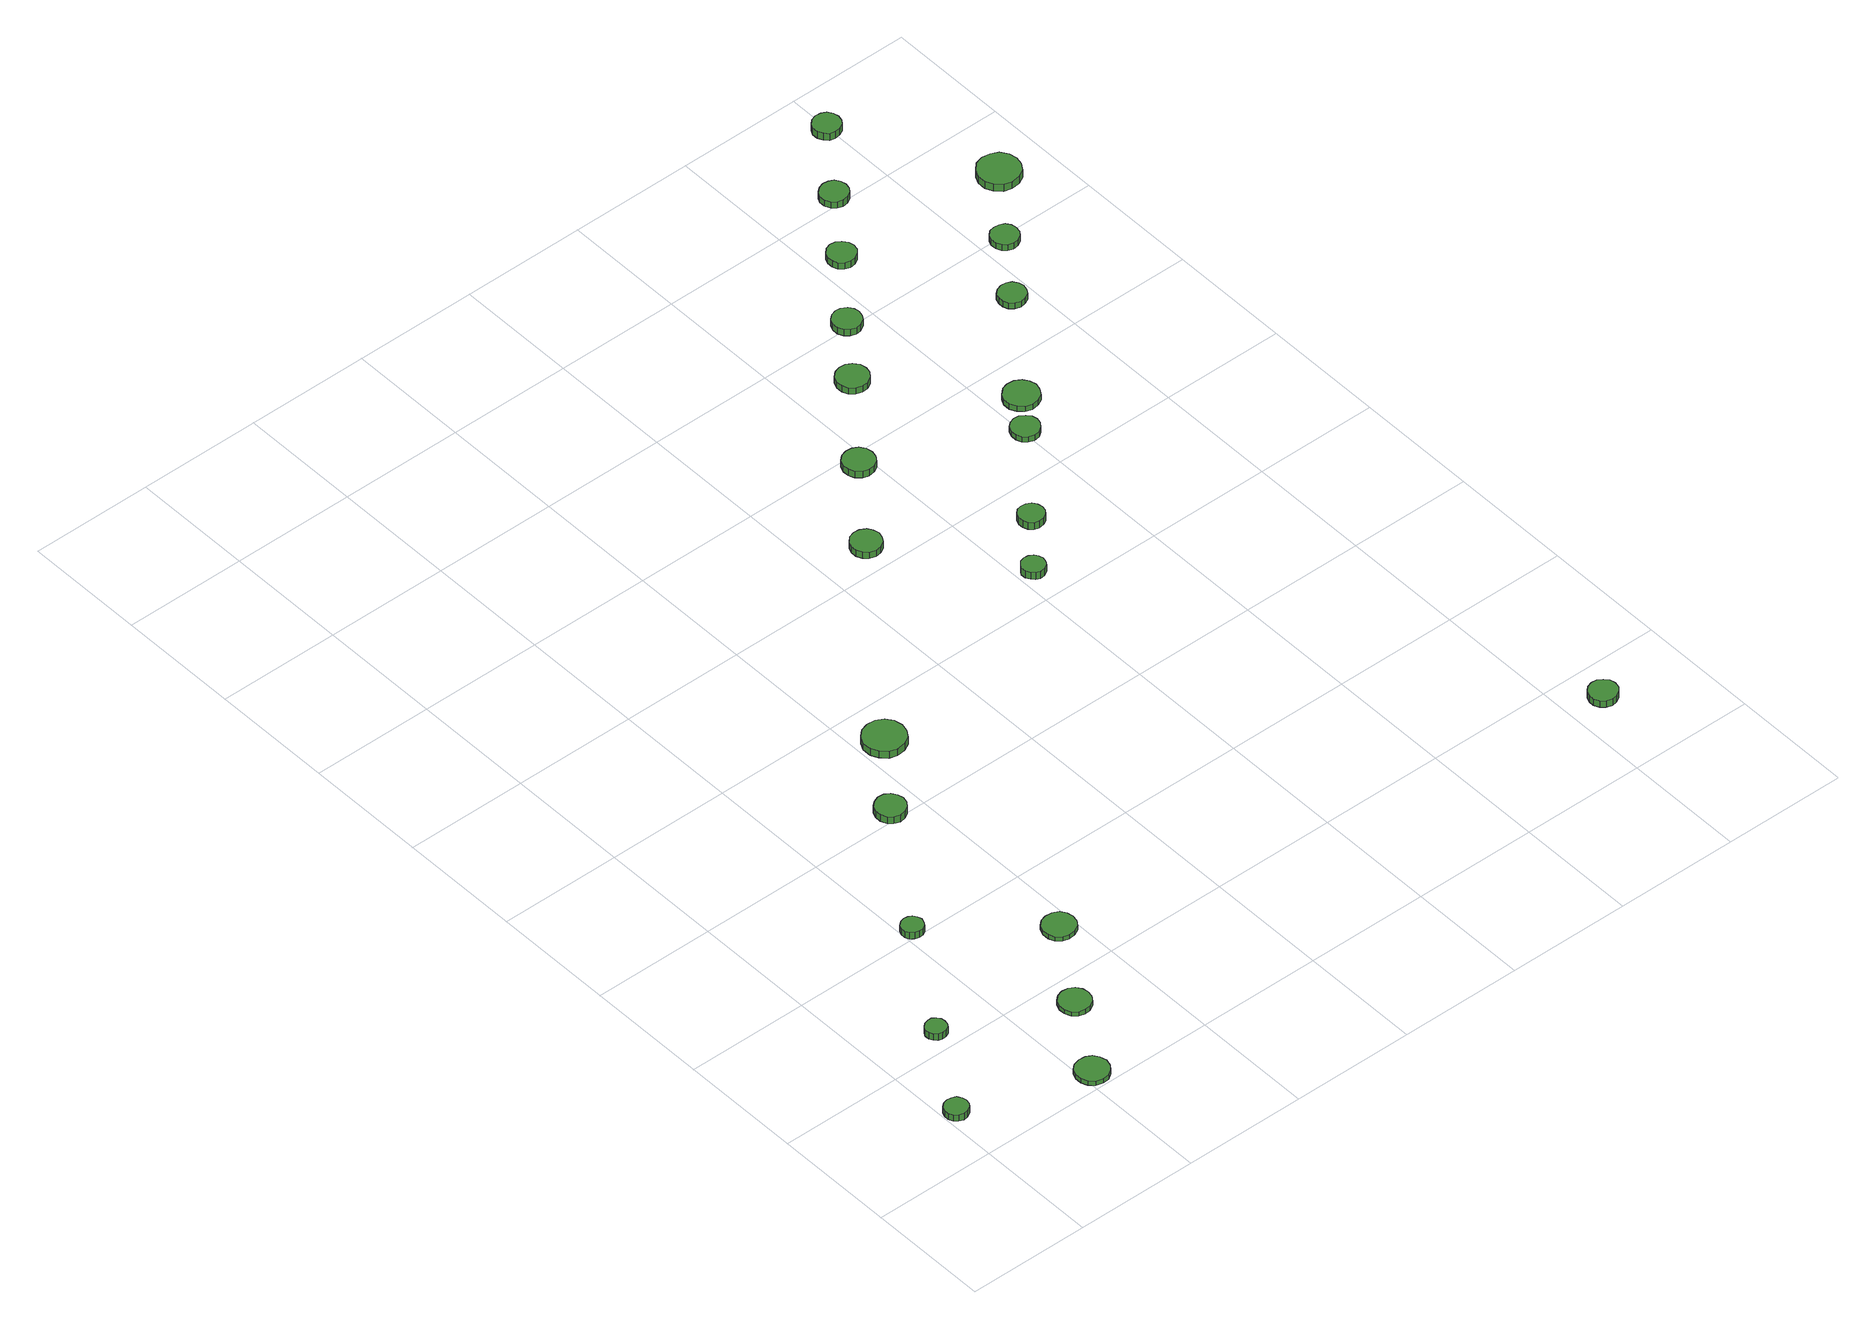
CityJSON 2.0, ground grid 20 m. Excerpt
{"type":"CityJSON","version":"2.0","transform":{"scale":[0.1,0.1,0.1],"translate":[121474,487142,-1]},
"CityObjects":{
"tree1":{"type":"SolitaryVegetationObject","attributes":{"function":"something"},"geometry":[{"type":"MultiSurface","lod":"1","boundaries":[[[0,1,2,3,4,5,6,7,8,9,10,11,12,13,14]],[[15,16,17,18,19,20,21,22,23,24,25,26,27,28,29]],[[0,29,28,1]],[[1,28,27,2]],[[2,27,26,3]],[[3,26,25,4]],[[4,25,24,5]],[[5,24,23,6]],[[6,23,22,7]],[[7,22,21,8]],[[8,21,20,9]],[[9,20,19,10]],[[10,19,18,11]],[[11,18,17,12]],[[12,17,16,13]],[[13,16,15,14]],[[14,15,29,0]]]}]},
"tree2":{"type":"SolitaryVegetationObject","attributes":{"function":"something"},"geometry":[{"type":"MultiSurface","lod":"1","boundaries":[[[30,31,32,33,34,35,36,37,38,39,40,41,42,43,44]],[[45,46,47,48,49,50,51,52,53,54,55,56,57,58,59]],[[30,59,58,31]],[[31,58,57,32]],[[32,57,56,33]],[[33,56,55,34]],[[34,55,54,35]],[[35,54,53,36]],[[36,53,52,37]],[[37,52,51,38]],[[38,51,50,39]],[[39,50,49,40]],[[40,49,48,41]],[[41,48,47,42]],[[42,47,46,43]],[[43,46,45,44]],[[44,45,59,30]]]}]},
"tree3":{"type":"SolitaryVegetationObject","attributes":{"function":"something"},"geometry":[{"type":"MultiSurface","lod":"1","boundaries":[[[60,61,62,63,64,65,66,67,68,69,70,71,72,73,74]],[[75,76,77,78,79,80,81,82,83,84,85,86,87,88,89]],[[60,89,88,61]],[[61,88,87,62]],[[62,87,86,63]],[[63,86,85,64]],[[64,85,84,65]],[[65,84,83,66]],[[66,83,82,67]],[[67,82,81,68]],[[68,81,80,69]],[[69,80,79,70]],[[70,79,78,71]],[[71,78,77,72]],[[72,77,76,73]],[[73,76,75,74]],[[74,75,89,60]]]}]},
"tree4":{"type":"SolitaryVegetationObject","attributes":{"function":"something"},"geometry":[{"type":"MultiSurface","lod":"1","boundaries":[[[90,91,92,93,94,95,96,97,98,99,100,101,102,103,104]],[[105,106,107,108,109,110,111,112,113,114,115,116,117,118,119]],[[90,119,118,91]],[[91,118,117,92]],[[92,117,116,93]],[[93,116,115,94]],[[94,115,114,95]],[[95,114,113,96]],[[96,113,112,97]],[[97,112,111,98]],[[98,111,110,99]],[[99,110,109,100]],[[100,109,108,101]],[[101,108,107,102]],[[102,107,106,103]],[[103,106,105,104]],[[104,105,119,90]]]}]},
"tree5":{"type":"SolitaryVegetationObject","attributes":{"function":"something"},"geometry":[{"type":"MultiSurface","lod":"1","boundaries":[[[120,121,122,123,124,125,126,127,128,129,130,131,132,133,134]],[[135,136,137,138,139,140,141,142,143,144,145,146,147,148,149]],[[120,149,148,121]],[[121,148,147,122]],[[122,147,146,123]],[[123,146,145,124]],[[124,145,144,125]],[[125,144,143,126]],[[126,143,142,127]],[[127,142,141,128]],[[128,141,140,129]],[[129,140,139,130]],[[130,139,138,131]],[[131,138,137,132]],[[132,137,136,133]],[[133,136,135,134]],[[134,135,149,120]]]}]},
"tree6":{"type":"SolitaryVegetationObject","attributes":{"function":"something"},"geometry":[{"type":"MultiSurface","lod":"1","boundaries":[[[150,151,152,153,154,155,156,157,158,159,160,161,162,163,164]],[[165,166,167,168,169,170,171,172,173,174,175,176,177,178,179]],[[150,179,178,151]],[[151,178,177,152]],[[152,177,176,153]],[[153,176,175,154]],[[154,175,174,155]],[[155,174,173,156]],[[156,173,172,157]],[[157,172,171,158]],[[158,171,170,159]],[[159,170,169,160]],[[160,169,168,161]],[[161,168,167,162]],[[162,167,166,163]],[[163,166,165,164]],[[164,165,179,150]]]}]},
"tree7":{"type":"SolitaryVegetationObject","attributes":{"function":"something"},"geometry":[{"type":"MultiSurface","lod":"1","boundaries":[[[180,181,182,183,184,185,186,187,188,189,190,191,192,193,194]],[[195,196,197,198,199,200,201,202,203,204,205,206,207,208,209]],[[180,209,208,181]],[[181,208,207,182]],[[182,207,206,183]],[[183,206,205,184]],[[184,205,204,185]],[[185,204,203,186]],[[186,203,202,187]],[[187,202,201,188]],[[188,201,200,189]],[[189,200,199,190]],[[190,199,198,191]],[[191,198,197,192]],[[192,197,196,193]],[[193,196,195,194]],[[194,195,209,180]]]}]},
"tree8":{"type":"SolitaryVegetationObject","attributes":{"function":"something"},"geometry":[{"type":"MultiSurface","lod":"1","boundaries":[[[210,211,212,213,214,215,216,217,218,219,220,221,222,223,224]],[[225,226,227,228,229,230,231,232,233,234,235,236,237,238,239]],[[210,239,238,211]],[[211,238,237,212]],[[212,237,236,213]],[[213,236,235,214]],[[214,235,234,215]],[[215,234,233,216]],[[216,233,232,217]],[[217,232,231,218]],[[218,231,230,219]],[[219,230,229,220]],[[220,229,228,221]],[[221,228,227,222]],[[222,227,226,223]],[[223,226,225,224]],[[224,225,239,210]]]}]},
"tree9":{"type":"SolitaryVegetationObject","attributes":{"function":"something"},"geometry":[{"type":"MultiSurface","lod":"1","boundaries":[[[240,241,242,243,244,245,246,247,248,249,250,251,252,253,254]],[[255,256,257,258,259,260,261,262,263,264,265,266,267,268,269]],[[240,269,268,241]],[[241,268,267,242]],[[242,267,266,243]],[[243,266,265,244]],[[244,265,264,245]],[[245,264,263,246]],[[246,263,262,247]],[[247,262,261,248]],[[248,261,260,249]],[[249,260,259,250]],[[250,259,258,251]],[[251,258,257,252]],[[252,257,256,253]],[[253,256,255,254]],[[254,255,269,240]]]}]},
"tree10":{"type":"SolitaryVegetationObject","attributes":{"function":"something"},"geometry":[{"type":"MultiSurface","lod":"1","boundaries":[[[270,271,272,273,274,275,276,277,278,279,280,281,282,283,284]],[[285,286,287,288,289,290,291,292,293,294,295,296,297,298,299]],[[270,299,298,271]],[[271,298,297,272]],[[272,297,296,273]],[[273,296,295,274]],[[274,295,294,275]],[[275,294,293,276]],[[276,293,292,277]],[[277,292,291,278]],[[278,291,290,279]],[[279,290,289,280]],[[280,289,288,281]],[[281,288,287,282]],[[282,287,286,283]],[[283,286,285,284]],[[284,285,299,270]]]}]},
"tree11":{"type":"SolitaryVegetationObject","attributes":{"function":"something"},"geometry":[{"type":"MultiSurface","lod":"1","boundaries":[[[300,301,302,303,304,305,306,307,308,309,310,311,312,313,314]],[[315,316,317,318,319,320,321,322,323,324,325,326,327,328,329]],[[300,329,328,301]],[[301,328,327,302]],[[302,327,326,303]],[[303,326,325,304]],[[304,325,324,305]],[[305,324,323,306]],[[306,323,322,307]],[[307,322,321,308]],[[308,321,320,309]],[[309,320,319,310]],[[310,319,318,311]],[[311,318,317,312]],[[312,317,316,313]],[[313,316,315,314]],[[314,315,329,300]]]}]},
"tree12":{"type":"SolitaryVegetationObject","attributes":{"function":"something"},"geometry":[{"type":"MultiSurface","lod":"1","boundaries":[[[330,331,332,333,334,335,336,337,338,339,340,341,342,343,344]],[[345,346,347,348,349,350,351,352,353,354,355,356,357,358,359]],[[330,359,358,331]],[[331,358,357,332]],[[332,357,356,333]],[[333,356,355,334]],[[334,355,354,335]],[[335,354,353,336]],[[336,353,352,337]],[[337,352,351,338]],[[338,351,350,339]],[[339,350,349,340]],[[340,349,348,341]],[[341,348,347,342]],[[342,347,346,343]],[[343,346,345,344]],[[344,345,359,330]]]}]},
"tree13":{"type":"SolitaryVegetationObject","attributes":{"function":"something"},"geometry":[{"type":"MultiSurface","lod":"1","boundaries":[[[360,361,362,363,364,365,366,367,368,369,370,371,372,373,374]],[[375,376,377,378,379,380,381,382,383,384,385,386,387,388,389]],[[360,389,388,361]],[[361,388,387,362]],[[362,387,386,363]],[[363,386,385,364]],[[364,385,384,365]],[[365,384,383,366]],[[366,383,382,367]],[[367,382,381,368]],[[368,381,380,369]],[[369,380,379,370]],[[370,379,378,371]],[[371,378,377,372]],[[372,377,376,373]],[[373,376,375,374]],[[374,375,389,360]]]}]},
"tree14":{"type":"SolitaryVegetationObject","attributes":{"function":"something"},"geometry":[{"type":"MultiSurface","lod":"1","boundaries":[[[390,391,392,393,394,395,396,397,398,399,400,401,402,403,404]],[[405,406,407,408,409,410,411,412,413,414,415,416,417,418,419]],[[390,419,418,391]],[[391,418,417,392]],[[392,417,416,393]],[[393,416,415,394]],[[394,415,414,395]],[[395,414,413,396]],[[396,413,412,397]],[[397,412,411,398]],[[398,411,410,399]],[[399,410,409,400]],[[400,409,408,401]],[[401,408,407,402]],[[402,407,406,403]],[[403,406,405,404]],[[404,405,419,390]]]}]},
"tree15":{"type":"SolitaryVegetationObject","attributes":{"function":"something"},"geometry":[{"type":"MultiSurface","lod":"1","boundaries":[[[420,421,422,423,424,425,426,427,428,429,430,431,432,433,434]],[[435,436,437,438,439,440,441,442,443,444,445,446,447,448,449]],[[420,449,448,421]],[[421,448,447,422]],[[422,447,446,423]],[[423,446,445,424]],[[424,445,444,425]],[[425,444,443,426]],[[426,443,442,427]],[[427,442,441,428]],[[428,441,440,429]],[[429,440,439,430]],[[430,439,438,431]],[[431,438,437,432]],[[432,437,436,433]],[[433,436,435,434]],[[434,435,449,420]]]}]},
"tree16":{"type":"SolitaryVegetationObject","attributes":{"function":"something"},"geometry":[{"type":"MultiSurface","lod":"1","boundaries":[[[450,451,452,453,454,455,456,457,458,459,460,461,462,463,464]],[[465,466,467,468,469,470,471,472,473,474,475,476,477,478,479]],[[450,479,478,451]],[[451,478,477,452]],[[452,477,476,453]],[[453,476,475,454]],[[454,475,474,455]],[[455,474,473,456]],[[456,473,472,457]],[[457,472,471,458]],[[458,471,470,459]],[[459,470,469,460]],[[460,469,468,461]],[[461,468,467,462]],[[462,467,466,463]],[[463,466,465,464]],[[464,465,479,450]]]}]},
"tree17":{"type":"SolitaryVegetationObject","attributes":{"function":"something"},"geometry":[{"type":"MultiSurface","lod":"1","boundaries":[[[480,481,482,483,484,485,486,487,488,489,490,491,492,493,494]],[[495,496,497,498,499,500,501,502,503,504,505,506,507,508,509]],[[480,509,508,481]],[[481,508,507,482]],[[482,507,506,483]],[[483,506,505,484]],[[484,505,504,485]],[[485,504,503,486]],[[486,503,502,487]],[[487,502,501,488]],[[488,501,500,489]],[[489,500,499,490]],[[490,499,498,491]],[[491,498,497,492]],[[492,497,496,493]],[[493,496,495,494]],[[494,495,509,480]]]}]},
"tree18":{"type":"SolitaryVegetationObject","attributes":{"function":"something"},"geometry":[{"type":"MultiSurface","lod":"1","boundaries":[[[510,511,512,513,514,515,516,517,518,519,520,521,522,523,524]],[[525,526,527,528,529,530,531,532,533,534,535,536,537,538,539]],[[510,539,538,511]],[[511,538,537,512]],[[512,537,536,513]],[[513,536,535,514]],[[514,535,534,515]],[[515,534,533,516]],[[516,533,532,517]],[[517,532,531,518]],[[518,531,530,519]],[[519,530,529,520]],[[520,529,528,521]],[[521,528,527,522]],[[522,527,526,523]],[[523,526,525,524]],[[524,525,539,510]]]}]},
"tree19":{"type":"SolitaryVegetationObject","attributes":{"function":"something"},"geometry":[{"type":"MultiSurface","lod":"1","boundaries":[[[540,541,542,543,544,545,546,547,548,549,550,551,552,553,554]],[[555,556,557,558,559,560,561,562,563,564,565,566,567,568,569]],[[540,569,568,541]],[[541,568,567,542]],[[542,567,566,543]],[[543,566,565,544]],[[544,565,564,545]],[[545,564,563,546]],[[546,563,562,547]],[[547,562,561,548]],[[548,561,560,549]],[[549,560,559,550]],[[550,559,558,551]],[[551,558,557,552]],[[552,557,556,553]],[[553,556,555,554]],[[554,555,569,540]]]}]},
"tree20":{"type":"SolitaryVegetationObject","attributes":{"function":"something"},"geometry":[{"type":"MultiSurface","lod":"1","boundaries":[[[570,571,572,573,574,575,576,577,578,579,580,581,582,583,584]],[[585,586,587,588,589,590,591,592,593,594,595,596,597,598,599]],[[570,599,598,571]],[[571,598,597,572]],[[572,597,596,573]],[[573,596,595,574]],[[574,595,594,575]],[[575,594,593,576]],[[576,593,592,577]],[[577,592,591,578]],[[578,591,590,579]],[[579,590,589,580]],[[580,589,588,581]],[[581,588,587,582]],[[582,587,586,583]],[[583,586,585,584]],[[584,585,599,570]]]}]},
"tree21":{"type":"SolitaryVegetationObject","attributes":{"function":"something"},"geometry":[{"type":"MultiSurface","lod":"1","boundaries":[[[600,601,602,603,604,605,606,607,608,609,610,611,612,613,614]],[[615,616,617,618,619,620,621,622,623,624,625,626,627,628,629]],[[600,629,628,601]],[[601,628,627,602]],[[602,627,626,603]],[[603,626,625,604]],[[604,625,624,605]],[[605,624,623,606]],[[606,623,622,607]],[[607,622,621,608]],[[608,621,620,609]],[[609,620,619,610]],[[610,619,618,611]],[[611,618,617,612]],[[612,617,616,613]],[[613,616,615,614]],[[614,615,629,600]]]}]},
"tree22":{"type":"SolitaryVegetationObject","attributes":{"function":"something"},"geometry":[{"type":"MultiSurface","lod":"1","boundaries":[[[630,631,632,633,634,635,636,637,638,639,640,641,642,643,644]],[[645,646,647,648,649,650,651,652,653,654,655,656,657,658,659]],[[630,659,658,631]],[[631,658,657,632]],[[632,657,656,633]],[[633,656,655,634]],[[634,655,654,635]],[[635,654,653,636]],[[636,653,652,637]],[[637,652,651,638]],[[638,651,650,639]],[[639,650,649,640]],[[640,649,648,641]],[[641,648,647,642]],[[642,647,646,643]],[[643,646,645,644]],[[644,645,659,630]]]}]},
"tree23":{"type":"SolitaryVegetationObject","attributes":{"function":"something"},"geometry":[{"type":"MultiSurface","lod":"1","boundaries":[[[660,661,662,663,664,665,666,667,668,669,670,671,672,673,674]],[[675,676,677,678,679,680,681,682,683,684,685,686,687,688,689]],[[660,689,688,661]],[[661,688,687,662]],[[662,687,686,663]],[[663,686,685,664]],[[664,685,684,665]],[[665,684,683,666]],[[666,683,682,667]],[[667,682,681,668]],[[668,681,680,669]],[[669,680,679,670]],[[670,679,678,671]],[[671,678,677,672]],[[672,677,676,673]],[[673,676,675,674]],[[674,675,689,660]]]}]}
},
"vertices":[
[40,94,18],[38,101,18],[34,108,18],[27,111,18],[19,112,18],[12,110,18],[6,105,18],[3,98,18],[3,90,18],[6,83,18],[12,78,18],[19,75,18],[27,76,18],[34,80,18],[38,86,18],[38,86,6],[34,80,6],[27,76,6],[19,75,6],[12,78,6],[6,83,6],[3,90,6],[3,98,6],[6,105,6],[12,110,6],[19,112,6],[27,111,6],[34,108,6],[38,101,6],[40,94,6],
[123,236,18],[122,242,18],[118,248,18],[112,252,18],[105,252,18],[98,250,18],[93,245,18],[90,239,18],[90,232,18],[93,226,18],[98,221,18],[105,219,18],[112,220,18],[118,223,18],[122,229,18],[122,229,6],[118,223,6],[112,220,6],[105,219,6],[98,221,6],[93,226,6],[90,232,6],[90,239,6],[93,245,6],[98,250,6],[105,252,6],[112,252,6],[118,248,6],[122,242,6],[123,236,6],
[244,30,14],[241,41,14],[235,50,14],[226,55,14],[215,56,14],[204,53,14],[196,46,14],[192,36,14],[192,25,14],[196,15,14],[204,7,14],[215,4,14],[226,5,14],[235,11,14],[241,19,14],[241,19,6],[235,11,6],[226,5,6],[215,4,6],[204,7,6],[196,15,6],[192,25,6],[192,36,6],[196,46,6],[204,53,6],[215,56,6],[226,55,6],[235,50,6],[241,41,6],[244,30,6],
[316,152,14],[314,162,14],[308,171,14],[299,176,14],[289,177,14],[279,174,14],[271,167,14],[267,157,14],[267,147,14],[271,137,14],[279,130,14],[289,127,14],[299,128,14],[308,133,14],[314,142,14],[314,142,6],[308,133,6],[299,128,6],[289,127,6],[279,130,6],[271,137,6],[267,147,6],[267,157,6],[271,167,6],[279,174,6],[289,177,6],[299,176,6],[308,171,6],[314,162,6],[316,152,6],
[235,414,18],[233,421,18],[229,427,18],[223,430,18],[216,431,18],[209,429,18],[203,424,18],[200,418,18],[200,410,18],[203,404,18],[209,399,18],[216,397,18],[223,397,18],[229,401,18],[233,407,18],[233,407,6],[229,401,6],[223,397,6],[216,397,6],[209,399,6],[203,404,6],[200,410,6],[200,418,6],[203,424,6],[209,429,6],[216,431,6],[223,430,6],[229,427,6],[233,421,6],[235,414,6],
[401,283,14],[399,293,14],[393,302,14],[383,307,14],[372,308,14],[362,305,14],[354,298,14],[350,288,14],[350,277,14],[354,267,14],[362,260,14],[372,257,14],[383,258,14],[393,263,14],[399,272,14],[399,272,6],[393,263,6],[383,258,6],[372,257,6],[362,260,6],[354,267,6],[350,277,6],[350,288,6],[354,298,6],[362,305,6],[372,308,6],[383,307,6],[393,302,6],[399,293,6],[401,283,6],
[376,616,20],[374,625,20],[368,634,20],[360,639,20],[350,640,20],[340,636,20],[333,630,20],[329,621,20],[329,611,20],[333,601,20],[340,595,20],[350,591,20],[360,593,20],[368,598,20],[374,606,20],[374,606,7],[368,598,7],[360,593,7],[350,591,7],[340,595,7],[333,601,7],[329,611,7],[329,621,7],[333,630,7],[340,636,7],[350,640,7],[360,639,7],[368,634,7],[374,625,7],[376,616,7],
[469,725,25],[466,739,25],[458,750,25],[446,757,25],[432,758,25],[419,754,25],[409,745,25],[403,732,25],[403,718,25],[409,706,25],[419,696,25],[432,692,25],[446,694,25],[458,700,25],[466,712,25],[466,712,12],[458,700,12],[446,694,12],[432,692,12],[419,696,12],[409,706,12],[403,718,12],[403,732,12],[409,745,12],[419,754,12],[432,758,12],[446,757,12],[458,750,12],[466,739,12],[469,725,12],
[704,1045,21],[701,1055,21],[696,1063,21],[687,1068,21],[677,1069,21],[667,1066,21],[660,1059,21],[656,1050,21],[656,1040,21],[660,1031,21],[667,1024,21],[677,1021,21],[687,1022,21],[696,1027,21],[701,1035,21],[701,1035,9],[696,1027,9],[687,1022,9],[677,1021,9],[667,1024,9],[660,1031,9],[656,1040,9],[656,1050,9],[660,1059,9],[667,1066,9],[677,1069,9],[687,1068,9],[696,1063,9],[701,1055,9],[704,1045,9],
[841,853,25],[839,860,25],[835,866,25],[828,870,25],[820,871,25],[813,869,25],[808,863,25],[804,857,25],[804,849,25],[808,842,25],[813,837,25],[820,834,25],[828,835,25],[835,839,25],[839,845,25],[839,845,12],[835,839,12],[828,835,12],[820,834,12],[813,837,12],[808,842,12],[804,849,12],[804,857,12],[808,863,12],[813,869,12],[820,871,12],[828,870,12],[835,866,12],[839,860,12],[841,853,12],
[807,1179,18],[805,1189,18],[799,1198,18],[790,1203,18],[780,1204,18],[770,1201,18],[762,1194,18],[758,1184,18],[758,1174,18],[762,1164,18],[770,1157,18],[780,1154,18],[790,1155,18],[799,1160,18],[805,1169,18],[805,1169,6],[799,1160,6],[790,1155,6],[780,1154,6],[770,1157,6],[762,1164,6],[758,1174,6],[758,1184,6],[762,1194,6],[770,1201,6],[780,1204,6],[790,1203,6],[799,1198,6],[805,1189,6],[807,1179,6],
[913,938,19],[911,946,19],[906,953,19],[899,957,19],[890,958,19],[882,956,19],[876,950,19],[873,942,19],[873,934,19],[876,926,19],[882,920,19],[890,918,19],[899,919,19],[906,923,19],[911,930,19],[911,930,6],[906,923,6],[899,919,6],[890,918,6],[882,920,6],[876,926,6],[873,934,6],[873,942,6],[876,950,6],[882,956,6],[890,958,6],[899,957,6],[906,953,6],[911,946,6],[913,938,6],
[913,1314,18],[911,1324,18],[904,1333,18],[895,1338,18],[885,1339,18],[875,1336,18],[867,1329,18],[863,1319,18],[863,1309,18],[867,1299,18],[875,1292,18],[885,1289,18],[895,1290,18],[904,1295,18],[911,1304,18],[911,1304,6],[904,1295,6],[895,1290,6],[885,1289,6],[875,1292,6],[867,1299,6],[863,1309,6],[863,1319,6],[867,1329,6],[875,1336,6],[885,1339,6],[895,1338,6],[904,1333,6],[911,1324,6],[913,1314,6],
[1279,137,24],[1277,146,24],[1271,153,24],[1263,158,24],[1254,159,24],[1245,156,24],[1238,150,24],[1234,141,24],[1234,132,24],[1238,123,24],[1245,117,24],[1254,114,24],[1263,115,24],[1271,120,24],[1277,127,24],[1277,127,12],[1271,120,12],[1263,115,12],[1254,114,12],[1245,117,12],[1238,123,12],[1234,132,12],[1234,141,12],[1238,150,12],[1245,156,12],[1254,159,12],[1263,158,12],[1271,153,12],[1277,146,12],[1279,137,12],
[1027,1080,16],[1025,1089,16],[1019,1096,16],[1011,1101,16],[1002,1102,16],[993,1099,16],[986,1093,16],[983,1084,16],[983,1075,16],[986,1066,16],[993,1060,16],[1002,1057,16],[1011,1058,16],[1019,1063,16],[1025,1071,16],[1025,1071,6],[1019,1063,6],[1011,1058,6],[1002,1057,6],[993,1060,6],[986,1066,6],[983,1075,6],[983,1084,6],[986,1093,6],[993,1099,6],[1002,1102,6],[1011,1101,6],[1019,1096,6],[1025,1089,6],[1027,1080,6],
[981,1407,18],[979,1416,18],[974,1424,18],[965,1429,18],[956,1430,18],[947,1427,18],[940,1421,18],[936,1412,18],[936,1402,18],[940,1393,18],[947,1387,18],[956,1384,18],[965,1385,18],[974,1390,18],[979,1398,18],[979,1398,6],[974,1390,6],[965,1385,6],[956,1384,6],[947,1387,6],[940,1393,6],[936,1402,6],[936,1412,6],[940,1421,6],[947,1427,6],[956,1430,6],[965,1429,6],[974,1424,6],[979,1416,6],[981,1407,6],
[1072,1134,16],[1069,1145,16],[1063,1154,16],[1053,1160,16],[1041,1161,16],[1031,1158,16],[1022,1150,16],[1017,1140,16],[1017,1128,16],[1022,1118,16],[1031,1110,16],[1041,1106,16],[1053,1108,16],[1063,1113,16],[1069,1123,16],[1069,1123,6],[1063,1113,6],[1053,1108,6],[1041,1106,6],[1031,1110,6],[1022,1118,6],[1017,1128,6],[1017,1140,6],[1022,1150,6],[1031,1158,6],[1041,1161,6],[1053,1160,6],[1063,1154,6],[1069,1145,6],[1072,1134,6],
[1064,1514,18],[1062,1523,18],[1056,1531,18],[1048,1536,18],[1039,1537,18],[1030,1534,18],[1023,1527,18],[1020,1519,18],[1020,1510,18],[1023,1501,18],[1030,1495,18],[1039,1492,18],[1048,1493,18],[1056,1498,18],[1062,1505,18],[1062,1505,6],[1056,1498,6],[1048,1493,6],[1039,1492,6],[1030,1495,6],[1023,1501,6],[1020,1510,6],[1020,1519,6],[1023,1527,6],[1030,1534,6],[1039,1537,6],[1048,1536,6],[1056,1531,6],[1062,1523,6],[1064,1514,6],
[1190,1297,17],[1188,1305,17],[1183,1313,17],[1175,1317,17],[1166,1318,17],[1157,1315,17],[1150,1309,17],[1147,1301,17],[1147,1292,17],[1150,1284,17],[1157,1278,17],[1166,1275,17],[1175,1276,17],[1183,1280,17],[1188,1288,17],[1188,1288,6],[1183,1280,6],[1175,1276,6],[1166,1275,6],[1157,1278,6],[1150,1284,6],[1147,1292,6],[1147,1301,6],[1150,1309,6],[1157,1315,6],[1166,1318,6],[1175,1317,6],[1183,1313,6],[1188,1305,6],[1190,1297,6],
[1137,1615,18],[1135,1624,18],[1130,1632,18],[1122,1636,18],[1113,1637,18],[1104,1634,18],[1097,1628,18],[1093,1620,18],[1093,1611,18],[1097,1602,18],[1104,1596,18],[1113,1593,18],[1122,1594,18],[1130,1599,18],[1135,1606,18],[1135,1606,6],[1130,1599,6],[1122,1594,6],[1113,1593,6],[1104,1596,6],[1097,1602,6],[1093,1611,6],[1093,1620,6],[1097,1628,6],[1104,1634,6],[1113,1637,6],[1122,1636,6],[1130,1632,6],[1135,1624,6],[1137,1615,6],
[1260,1393,17],[1258,1402,17],[1253,1409,17],[1245,1413,17],[1236,1414,17],[1227,1412,17],[1221,1406,17],[1217,1397,17],[1217,1388,17],[1221,1380,17],[1227,1374,17],[1236,1371,17],[1245,1372,17],[1253,1377,17],[1258,1384,17],[1258,1384,6],[1253,1377,6],[1245,1372,6],[1236,1371,6],[1227,1374,6],[1221,1380,6],[1217,1388,6],[1217,1397,6],[1221,1406,6],[1227,1412,6],[1236,1414,6],[1245,1413,6],[1253,1409,6],[1258,1402,6],[1260,1393,6],
[1215,1721,25],[1213,1730,25],[1208,1738,25],[1200,1742,25],[1191,1743,25],[1182,1740,25],[1176,1734,25],[1172,1726,25],[1172,1717,25],[1176,1709,25],[1182,1702,25],[1191,1700,25],[1200,1701,25],[1208,1705,25],[1213,1712,25],[1213,1712,12],[1208,1705,12],[1200,1701,12],[1191,1700,12],[1182,1702,12],[1176,1709,12],[1172,1717,12],[1172,1726,12],[1176,1734,12],[1182,1740,12],[1191,1743,12],[1200,1742,12],[1208,1738,12],[1213,1730,12],[1215,1721,12],
[1352,1498,19],[1349,1511,19],[1341,1523,19],[1329,1529,19],[1315,1531,19],[1302,1527,19],[1292,1517,19],[1286,1505,19],[1286,1491,19],[1292,1479,19],[1302,1469,19],[1315,1465,19],[1329,1467,19],[1341,1473,19],[1349,1485,19],[1349,1485,6],[1341,1473,6],[1329,1467,6],[1315,1465,6],[1302,1469,6],[1292,1479,6],[1286,1491,6],[1286,1505,6],[1292,1517,6],[1302,1527,6],[1315,1531,6],[1329,1529,6],[1341,1523,6],[1349,1511,6],[1352,1498,6]
]}
